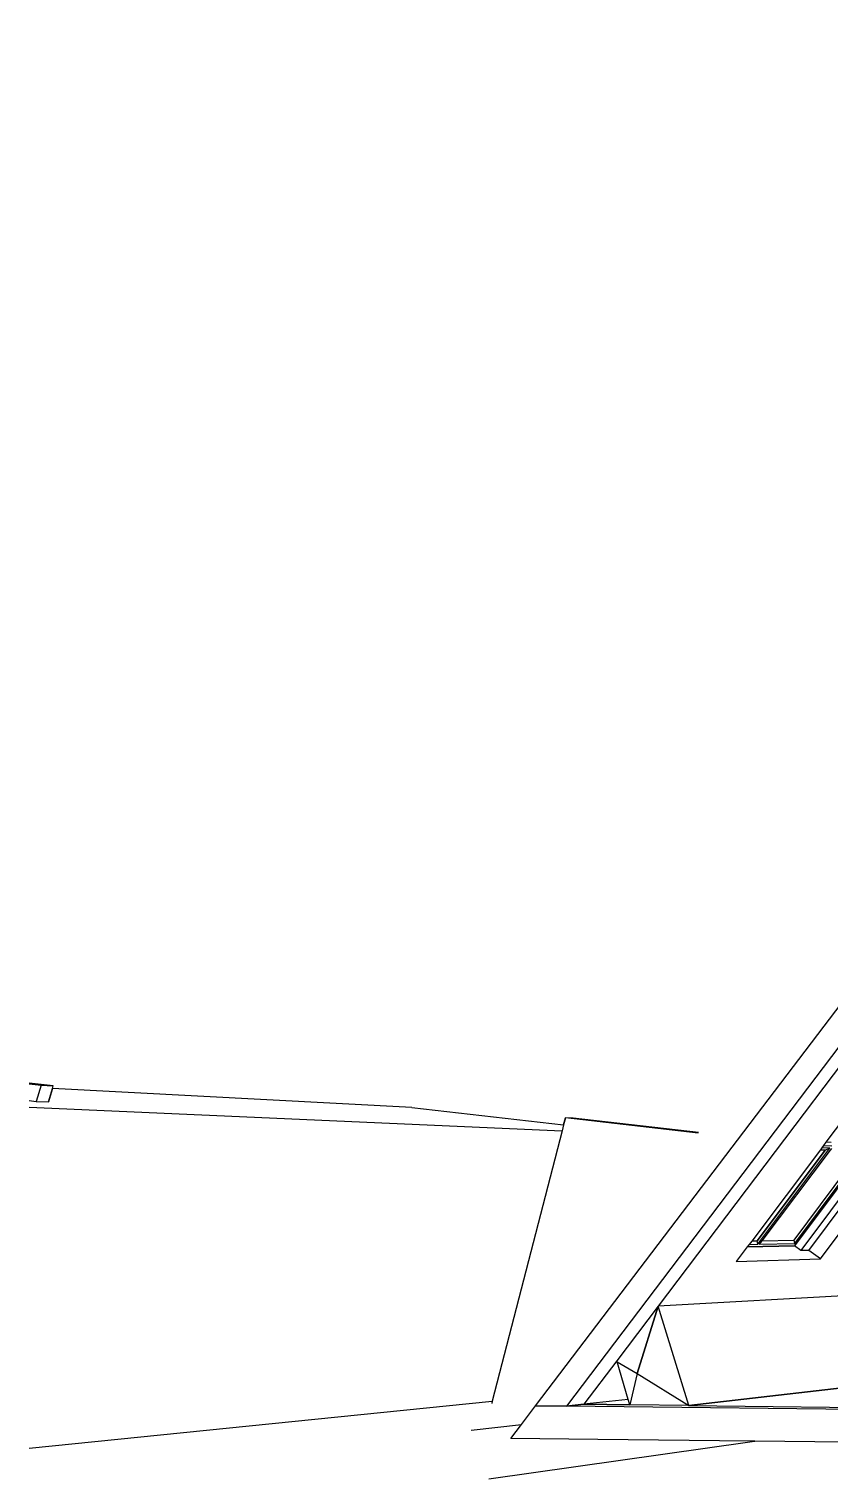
# Model space of a CAD drawing. Header units: metres. Extents: x -13.8 to 28.2, y -1.5 to 21.8.
# Drawn here: x -13.83 to -6.36, y -1.12 to 12.4 of the extents above; entities that cross this region are included whole.
import ezdxf

# ---------------------------------------------------------------- set-up
doc = ezdxf.new("R2010")
doc.units = ezdxf.units.M
for name, color, linetype in [('02_MURS_MAISON-F', 7, 'CONTINUOUS'), ('04_MENUISERIE-F', 7, 'CONTINUOUS'), ('07_DOUBLAGE-F', 7, 'CONTINUOUS'), ('08_MEUBLES___SANITAIRE-F', 7, 'CONTINUOUS'), ('LAYER0-F', 7, 'CONTINUOUS'), ('Z_04_EXT_-F', 7, 'CONTINUOUS')]:
    doc.layers.add(name, color=color, linetype=linetype)

msp = doc.modelspace()

# ---------------------------------------------------------------- linework, layer by layer
at = {"layer": '02_MURS_MAISON-F', "color": 7}
for points in [[(-9.708, -0.669), (-9.24, -0.615)], [(-9.545, -1.123), (-7.11, -0.776), (-7.066, -0.77)]]:
    msp.add_lwpolyline(points, dxfattribs=at)
at = {"layer": '04_MENUISERIE-F', "color": 7}
for points in [[(-7.044, 1.097), (-6.406, 1.946)], [(-6.406, 1.946), (-7.044, 1.097)], [(-7.037, 1.066), (-6.365, 1.961)], [(-6.351, 1.96), (-6.363, 1.944), (-6.999, 1.097), (-7.023, 1.066)], [(-6.699, 1.103), (-6.078, 1.933), (-6.038, 1.947)], [(-6.692, 1.073), (-6.038, 1.947)], [(-6.453, 1.948), (-6.406, 1.946), (-6.365, 1.961)], [(-6.365, 1.961), (-6.441, 1.964)], [(-6.424, 1.987), (-6.347, 1.984)], [(-7.044, 1.097), (-7.094, 1.096)], [(-7.094, 1.096), (-7.044, 1.097)], [(-7.037, 1.066), (-7.044, 1.097)], [(-6.999, 1.097), (-6.699, 1.103)], [(-6.692, 1.073), (-6.699, 1.103)], [(-7.118, 1.065), (-7.037, 1.066)], [(-7.023, 1.066), (-6.692, 1.073)]]:
    msp.add_lwpolyline(points, dxfattribs=at)
at = {"layer": '07_DOUBLAGE-F', "color": 7}
for points in [[(-9.339, -0.745), (-9.24, -0.615), (-9.109, -0.442), (-2.022, 8.884), (0.731, 12.508), (6.235, 19.751), (6.36, 19.916), (6.426, 20.002)], [(-5.154, 4.396), (-8.821, -0.445)], [(-5.061, 4.331), (-7.966, 0.488)], [(-5.134, 3.702), (-5.724, 2.917), (-5.745, 2.889), (-5.762, 2.866), (-5.775, 2.849), (-6.401, 2.017), (-6.424, 1.987), (-6.441, 1.964), (-6.453, 1.948), (-7.094, 1.096), (-7.118, 1.065), (-7.135, 1.041), (-7.238, 0.905)], [(-4.761, 3.636), (-6.696, 1.051)], [(-4.681, 3.622), (-6.636, 1.007)], [(-6.561, 1.009), (-4.618, 3.61)], [(-6.451, 0.929), (-4.471, 3.584)], [(-6.451, 0.929), (-6.561, 1.009), (-6.636, 1.007), (-6.696, 1.051), (-7.135, 1.041)], [(-7.135, 1.041), (-6.696, 1.051)], [(-7.238, 0.905), (-6.451, 0.929)], [(-8.351, -0.022), (-8.658, -0.427)], [(-5.597, -0.481), (-8.821, -0.445), (-9.109, -0.442)], [(-9.109, -0.442), (-8.821, -0.445)], [(-8.658, -0.427), (-8.231, -0.432)], [(-8.231, -0.432), (-8.658, -0.427)], [(-7.68, -0.438), (-5.583, -0.462)], [(1.24, -0.863), (-2.468, -0.821), (-2.744, -0.818), (-3.982, -0.805), (-7.066, -0.77), (-7.112, -0.77), (-8.527, -0.754), (-9.339, -0.745)]]:
    msp.add_lwpolyline(points, dxfattribs=at)
at = {"layer": '08_MEUBLES___SANITAIRE-F', "color": 7}
for points in [[(-7.966, 0.488), (-8.16, -0.139), (-8.231, -0.432)], [(-8.16, -0.139), (-7.966, 0.488)], [(-7.68, -0.438), (-7.966, 0.488)], [(-8.231, -0.432), (-8.245, -0.383), (-8.349, -0.03), (-8.351, -0.022)], [(-8.349, -0.03), (-8.16, -0.139), (-7.68, -0.438)]]:
    msp.add_lwpolyline(points, dxfattribs=at)
at = {"layer": 'LAYER0-F', "color": 7}
for points in [[(-10.261, 2.342), (-8.847, 2.181)], [(-8.83, 2.244), (-8.847, 2.181), (-8.862, 2.124), (-9.513, -0.398), (-9.518, -0.42)], [(-8.847, 2.181), (-8.83, 2.244)], [(-7.592, 2.103), (-8.83, 2.244)], [(-7.589, 2.107), (-8.759, 2.241), (-8.83, 2.244)], [(-6.354, 2.014), (-6.401, 2.017)], [(-6.074, 0.593), (-7.966, 0.488)], [(-7.966, 0.488), (-8.351, -0.022)], [(-5.405, -0.217), (-5.738, -0.214), (-7.68, -0.438), (-8.231, -0.432)], [(-7.68, -0.438), (-5.738, -0.214)], [(-8.245, -0.383), (-8.658, -0.427), (-8.821, -0.445)], [(-8.821, -0.445), (-8.658, -0.427)]]:
    msp.add_lwpolyline(points, dxfattribs=at)
at = {"layer": 'Z_04_EXT_-F', "color": 7}
for points in [[(-13.605, 2.542), (-13.831, 2.567)], [(-13.831, 2.561), (-13.719, 2.548), (-13.605, 2.542)], [(-13.719, 2.548), (-13.764, 2.398)], [(-13.65, 2.393), (-13.611, 2.52), (-13.605, 2.542)], [(-13.611, 2.52), (-13.65, 2.393)], [(-10.261, 2.342), (-13.611, 2.52)], [(-13.831, 2.406), (-13.764, 2.398), (-13.65, 2.393)], [(-13.831, 2.345), (-8.862, 2.124)], [(-13.831, -0.836), (-9.513, -0.398)]]:
    msp.add_lwpolyline(points, dxfattribs=at)

doc.saveas('drawing.dxf')
